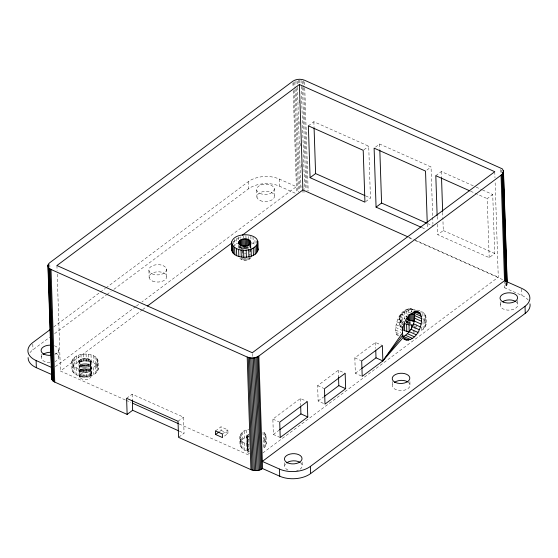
<?xml version="1.0" encoding="UTF-8"?>
<svg xmlns="http://www.w3.org/2000/svg" width="558" height="558" viewBox="0 0 558 558"><rect width="100%" height="100%" fill="white"/><g stroke="black" fill="none" stroke-linecap="round" stroke-linejoin="round"><path stroke-width="0.42" stroke-dasharray="2.79 2.09" d="M397.415 335.79C391.542 326.409 401.948 302.785 414.775 310.276M528.252 300.12A21.999 12.799 -1.9 0 0 521.89 295.433L504.76 287.844L506.824 285.452L507.041 282.962M71.78 361.354C73.496 355.502 80.743 354.044 86.078 354.065C89.203 354.204 92.37 354.888 95.034 356.59C99.589 359.185 97.803 365.037 98.299 369.284C96.583 375.136 89.336 376.594 84 376.573C80.875 376.434 77.708 375.75 75.044 374.055C70.489 371.461 72.275 365.602 71.78 361.354C73.503 372.925 96.834 372.186 98.041 360.628M78.901 361.57C80.708 357.183 88.917 356.911 90.933 361.235L91.407 375.534C90.738 380.661 81.328 381.03 79.382 376.559L78.901 361.57C79.689 366.871 90.382 366.529 90.933 361.235M249.175 444.168C237.248 443.84 237.178 430.378 248.924 429.465M249.161 436.621C237.415 437.528 237.485 450.99 249.412 451.324M249.091 439.544C246.273 438.797 246.245 434.968 248.994 434.096M249.566 453.842C246.748 453.096 246.72 449.267 249.468 448.402M265.999 435.596L265.545 438.588L263.16 441.301L263.397 448.451C267.142 446.288 267.101 440.708 263.23 438.707L262.992 431.557C267.547 434.152 265.761 440.004 266.257 444.252M404.424 323.563C392.246 317.934 405.84 307.946 413.848 309.711C418.388 309.948 424.324 311.343 425.803 316.274C427.449 322.294 426.173 329.659 419.26 331.145M404.215 311.692L404.452 318.841C400.728 320.257 397.931 325.307 401.355 328.488L401.118 321.338M98.299 369.284C96.583 357.713 73.251 358.452 72.045 370.017M251.009 257.587C248.477 261.053 242.137 261.263 239.438 257.915M406.887 316.532L407.326 315.884M423.208 329.136L422.971 321.987L425.349 319.274L425.803 316.274M418.521 333.21L418.967 332.554M91.407 375.534C89.468 371.056 80.052 371.433 79.382 376.559M233.272 246.28L237.917 243.274M308.365 125.843L313.875 121.728L368.719 146.203L370.442 198.048L364.932 202.163M53.673 326.974L99.715 292.601M100.412 292.078L105.302 288.43M105.999 287.914L248.31 181.65A21.999 12.806 -1.9 0 1 279.23 179.02L296.368 186.665L141.969 301.941M29.999 352.677A21.999 12.806 -1.9 0 1 32.985 349.754L49.725 337.255M54.607 333.607L106.236 295.063M106.934 294.54L111.119 291.416M113.909 289.33L248.547 188.806A21.999 12.806 -1.9 0 1 279.467 186.17L295.824 193.473M55.34 366.62L135.685 306.635M136.382 306.119L139.179 304.026M125.292 399.953L60.424 371.007L141.948 310.136M142.646 309.62L146.126 307.019M233.223 241.991L240.882 236.271M363.9 149.809L368.719 146.203M375.492 147.117L379.621 144.027L431.041 166.975L432.68 216.427M426.905 170.064L431.041 166.975M126.603 398.307L132.113 394.192L183.526 417.147L184.063 433.231L178.553 437.346M435.812 175.679L441.322 171.564L475.332 186.749M178.016 421.262L183.526 417.147M482.454 189.929L492.735 194.519L494.695 253.506L489.185 257.622L437.765 234.674L443.275 230.559L442.85 217.543M489.185 257.622L487.225 198.634L492.735 194.519M215.486 430.936L220.996 426.821L227.852 429.883L227.971 433.461L222.461 437.577M219.733 431.425L221.114 430.399L220.996 426.821M222.342 433.998L227.852 429.883M280.228 437.535L273.371 434.473L272.862 419.1L300.413 398.524L307.27 401.586M323.48 403.42L318.144 401.042L317.635 385.669L338.301 370.24L345.158 373.302M361.438 375.987L355.341 373.267L354.832 357.894L375.499 342.466L382.356 345.528M273.371 434.473L278.881 430.358M318.144 401.042L323.654 396.926M355.341 373.267L360.852 369.159M262.776 453.012L498.273 277.18L495.092 181.217M302.157 191.924L304.745 191.945M244.55 253.241L245.736 253.206M251.791 242.89L255.083 244.418L254.894 238.859M476.127 187.104L481.666 189.574M470.617 191.22L487.225 198.634M365.671 195.921L370.442 198.048M427.456 223.5L432.994 225.969M443.275 230.559L494.695 253.506M421.946 227.608L425.9 229.38M408.526 237.122L413.29 239.249M414.085 239.598L498.273 277.18M409.112 237.847L412.292 239.27M415.466 240.686L502.842 279.684M410.214 308.448L414.782 310.492M408.505 308.539L413.08 310.576M406.677 309.181L412.006 311.559M404.787 310.339L411.644 313.401M402.911 311.985L409.007 314.705M401.125 314.049L407.221 316.77M399.5 316.449L406.35 319.511M398.084 319.099L404.18 321.82M396.954 321.889L403.804 324.951M396.131 324.721L401.467 327.1M395.664 327.476L402.513 330.538M395.559 330.057L400.888 332.435M395.824 332.359L400.393 334.402M396.452 334.298L399.493 335.658M354.832 357.894L361.689 360.956M317.635 385.669L323.731 388.389M272.862 419.1L278.958 421.82M221.114 430.399L227.971 433.461M126.08 400.309L130.83 402.43M179.076 423.961L249.475 455.384M179.313 431.118L184.063 433.231M411.727 308.916L412.99 309.913M426.068 324.93L425.51 321.966L423.041 319.385L422.804 312.236M249.838 254.364L250.507 254.922M521.688 289.128L521.89 295.433M517.664 300.337L517.796 304.284M507.062 282.871L507.117 284.608M506.741 282.857L506.824 285.452M506.211 282.822L506.329 286.289M505.485 282.76L505.625 287.091M501.684 170.016L501.768 172.617M500.749 169.506L500.868 172.973M504.523 280.695L504.76 287.844M500.177 301.829L500.31 305.777M494.779 171.711L494.974 177.758M441.322 171.564L441.497 176.774M442.675 212.34L442.815 216.678M437.165 216.455L437.305 220.794M437.423 224.26L437.765 234.674M432.708 217.292L432.938 224.232M427.282 224.009L427.428 228.348M425.273 314.817L425.587 326.423M424.261 313.45L424.499 320.599M424.387 320.69L424.624 327.846M420.955 311.224L421.004 312.815M421.29 327.072L421.395 330.252M416.645 324.637L416.721 327.023M415.787 326.311L415.898 329.673M414.671 325.76L414.894 332.491M413.645 330.134L413.729 332.659M411.26 309.788L411.344 312.166M410.032 321.938L410.144 325.307M409.921 321.422L410.004 323.947M408.728 310.15L408.861 314.119M409.028 321.513L409.112 324.031M408.958 321.903L409.014 323.591M408.17 321.178L408.191 323.968M409.9 381.567L410.004 384.72M407.493 320.934L407.577 323.452M407.438 320.885L407.521 323.41M407.026 320.738L407.11 323.263M407.005 321.101L407.061 322.782M406.775 320.585L406.859 323.103M406.35 310.792L406.587 317.941M406.761 320.431L406.845 322.956M402.402 312.808L402.639 319.957M402.576 322.552L402.625 324.142M400.993 314.098L401.23 321.248M400.023 315.514L400.26 322.663M400.1 319.978L400.337 327.127M399.549 317.007L399.807 325.663M392.365 381.484L392.518 386.213M379.621 144.027L379.796 149.23M375.499 342.466L375.694 348.443M338.301 370.24L338.525 377.075M313.875 121.728L314.049 126.91M304.556 81.935L304.731 87.139M304.759 88.004L308.183 191.094M303.454 80.673L303.657 86.734M303.685 87.599L307.102 190.696M302.31 81.238L302.485 86.434M302.513 87.306L305.903 189.532M301.034 80.192L301.208 85.388M301.236 86.253L304.654 189.343M299.751 80.122L299.862 83.588M298.453 80.171L298.565 83.637M299.109 100.098L299.228 103.558M299.827 121.756L299.918 124.35M300.546 143.413L300.636 146.008M301.236 164.198L301.327 166.8M301.955 185.856L302.017 187.593M297.205 81.21L297.379 86.406M297.407 87.271L300.797 189.497M295.956 80.624L296.096 84.956M296.214 88.422L299.604 190.648M294.847 81.88L295.043 87.941M295.07 88.806L298.495 191.896M293.815 82.361L293.961 86.692M294.073 90.159L297.47 192.384M292.922 82.926L293.069 87.25M293.18 90.71L296.549 192.231M300.413 398.524L300.643 405.359M302.115 462.01L302.22 465.198M279.23 179.02L279.467 186.17M284.594 462.708L284.726 466.683M274.194 188.555L274.431 195.712M265.469 434.131L265.782 445.744M256.708 190.048L256.945 197.204M264.45 432.764L264.687 439.92M264.576 440.011L264.813 447.16M256.38 240.868L256.464 243.246M253.025 237.052L253.234 243.407M250.856 236.271L250.988 240.247M250.835 245.129L250.94 247.801M250.64 245.45L250.723 247.975M250.619 245.813L250.675 247.494M248.31 181.65L248.547 188.806M250.2 245.666L250.284 248.191M250.312 249.028L250.396 251.553M250.151 245.618L250.235 248.143M250.263 248.987L250.403 253.192M249.447 244.53L249.81 255.466M249.838 256.31L249.921 258.828M248.484 236.557L248.561 238.943M252.335 353.605L252.453 357.064M248.673 246.727L248.729 248.408M249.035 257.663L249.091 259.344M247.78 246.81L247.864 249.335M247.633 245.45L247.745 248.819M248.052 258.075L248.108 259.756M246.678 246.58L246.762 249.105M246.545 245.75L246.657 249.112M246.964 258.368L247.02 260.049M245.918 235.539L245.994 237.924M245.541 247.32L245.597 249.001M245.387 245.918L245.499 249.28M245.778 257.691L245.862 260.216M244.327 246.51L244.411 249.035M244.202 245.945L244.313 249.314M244.592 257.726L244.676 260.251M243.33 235.615L243.407 237.994M243.197 247.522L243.253 249.203M243.037 245.848L243.149 249.21M243.455 258.466L243.511 260.147M242.102 247.815L242.186 250.34M242.214 251.177L242.298 253.702M241.991 247.292L242.046 248.98M242.074 249.817L242.27 255.704M242.298 256.547L242.409 259.909M248.164 434.612L248.722 453.375M247.515 435.198L247.989 449.504M240.826 236.773L240.882 238.357M247.578 438.518L248.052 452.824M241.07 246.538L241.154 249.063M241 246.936L241.056 248.624M241.363 257.873L241.419 259.554M247.075 435.854L247.55 450.153M247.11 437.897L247.585 452.196M246.852 436.537L247.334 450.836M246.545 430.113L247.34 451.527M240.212 246.211L240.268 247.891M246.776 443.659L247.013 450.808M240.149 246.476L240.205 248.157M239.48 245.918L239.619 248.484M239.019 245.29L239.131 248.659M238.803 245.464L238.901 248.136M238.447 237.415L238.524 239.8M244.404 431.006L244.641 438.156M244.613 442.885L244.85 450.034M236.313 238.308L236.494 243.874M242.597 432.122L242.835 439.272M242.765 441.873L243.002 449.023M241.182 433.413L241.419 440.562M241.307 440.66L241.544 447.809M234.499 239.424L234.688 244.99M240.219 434.835L240.456 441.985M240.296 439.292L240.533 446.442M239.738 436.328L240.003 444.984M233.111 241.516L233.188 243.895M166.41 269.033L166.647 276.182M148.923 270.525L149.16 277.675M132.113 394.192L132.302 399.884M97.511 359.164L97.748 366.313M97.587 363.621L97.824 370.777M96.492 357.797L96.729 364.953M96.618 365.044L96.855 372.193M95.034 356.59L95.272 363.739M95.202 366.334L95.439 373.483M93.186 355.572L93.423 362.721M93.395 367.45L93.632 374.599M91.024 354.797L91.261 361.947M90.947 361.926L91.421 376.225M90.689 360.559L91.163 374.864M90.724 362.609L91.198 376.908M90.229 359.938L90.703 374.237M90.284 363.258L90.759 377.557M89.559 359.38L90.11 378.15M88.624 354.288L88.862 361.438M88.708 358.92L89.182 373.218M88.806 364.36L89.28 378.659M87.718 358.557L88.192 372.863M87.829 364.772L88.303 379.07M86.616 358.327L87.09 372.625M86.734 365.065L87.208 379.363M86.078 354.065L86.316 361.214M86.35 369.354L86.588 376.504M85.451 358.222L85.925 372.528M85.576 365.232L86.051 379.531M84.265 358.257L84.739 372.556M84.391 365.267L84.865 379.566M83.498 354.135L83.735 361.284M83.763 369.424L84 376.573M83.107 358.424L83.581 372.723M83.226 365.162L83.7 379.461M82.019 358.717L82.493 373.023M82.124 364.932L82.598 379.231M80.966 354.497L81.203 361.647M81.036 359.129L81.51 373.428M81.133 364.576L81.608 378.875M80.206 359.638L80.68 373.944M80.289 364.109L80.764 378.408M79.557 360.231L80.094 377.857M79.117 360.887L79.627 377.229M78.587 355.139L78.824 362.295M78.817 368.692L79.055 375.841M76.446 356.039L76.683 363.188M76.655 367.917L76.892 375.067M74.639 357.155L74.877 364.304M74.807 366.899L75.044 374.055M73.224 358.445L73.461 365.595M73.349 365.692L73.586 372.842M72.261 359.868L72.575 371.475M56.93 265.538L57.097 270.721M57.216 274.18L60.424 371.007M58.681 350.145L58.918 357.294M49.802 264.45L49.892 267.045M41.222 354.337L41.327 357.511M32.796 344.188L32.985 349.754M54.405 345.758A8.795 5.12 -1.9 0 1 54.81 354.393M55.284 353.144A8.795 5.12 -1.9 0 1 55.047 361.542M49.976 362.533A8.795 5.12 -1.9 0 1 41.662 356.185M300.567 462.756A8.795 5.12 -1.9 0 1 296.654 470.645M287.963 470.052A8.795 5.12 -1.9 0 1 285.424 464.047M516.15 301.85A8.795 5.12 -1.9 0 1 514.846 308.755A8.795 5.12 -1.9 0 1 502.967 308.86A8.795 5.12 -1.9 0 1 502.2 301.969M408.358 382.286A8.795 5.12 -1.9 0 1 402.213 390.537A8.795 5.12 -1.9 0 1 393.216 383.576M259.937 193.417A8.795 5.12 -1.9 0 0 274.145 189.894A8.795 5.12 -1.9 0 0 262.267 184.593A8.795 5.12 -1.9 0 0 259.937 193.417M260.174 200.573A8.795 5.12 -1.9 0 0 274.383 197.051A8.795 5.12 -1.9 0 0 262.504 191.75A8.795 5.12 -1.9 0 0 260.174 200.573M152.16 273.894A8.795 5.12 -1.9 0 0 166.361 270.372A8.795 5.12 -1.9 0 0 154.482 265.071A8.795 5.12 -1.9 0 0 152.16 273.894M152.397 281.044A8.795 5.12 -1.9 0 0 166.598 277.521A8.795 5.12 -1.9 0 0 154.726 272.22A8.795 5.12 -1.9 0 0 152.397 281.044"/><path stroke-width="0.84" d="M405.533 339.857C396.836 332.714 408.442 306.537 419.846 312.975C425.433 322.015 416.275 344.007 404.006 339.173M402.506 336.955C411.49 332.812 416.721 320.885 413.952 311.413M503.469 171.146L502.612 173.657L501.049 175.205L258.835 356.046C255.473 358.313 250.926 358.543 247.201 357.036L51.015 269.472C47.967 268.649 46.746 264.429 49.746 262.72L292.866 81.196C296.235 78.929 300.783 78.706 304.501 80.206L502.381 168.886L503.469 171.146L507.138 282.034M231.591 242.039C233.307 236.18 240.554 234.73 245.89 234.744C249.014 234.883 252.181 235.567 254.846 237.269C259.4 239.863 257.615 245.722 258.11 249.963C256.394 255.822 249.147 257.273 243.811 257.259C240.686 257.119 237.52 256.436 234.855 254.734C230.301 252.139 232.086 246.287 231.591 242.039C233.307 253.604 256.638 252.865 257.845 241.307M250.744 241.914C250.186 247.215 239.494 247.55 238.705 242.249C240.651 237.08 252.153 237.708 250.828 244.439M52.201 376.678C50.708 378.819 52.654 381.337 54.747 382.09L127.133 414.399L132.644 410.283L132.33 400.693M402.409 333.112L382.865 360.9L362.198 376.329L361.689 360.956L382.356 345.528L382.865 360.9L376.008 357.838L361.542 368.643M402.681 335.421L382.865 360.9L403.301 337.353M299.395 84.502L56.93 265.538L252.307 352.74L494.779 171.711L299.395 84.502L302.896 189.971L242.277 235.232M50.185 329.583L32.748 342.605A21.999 12.806 -1.9 0 0 36.11 360.538L36.347 367.687L51.922 374.641M310.088 177.681L308.365 125.843L363.209 150.318L364.932 202.163L310.088 177.681L315.598 173.566L314.077 127.775M147.521 305.979L231.828 243.03M421.157 227.259L376.071 207.137L381.581 203.021L379.824 150.102M215.604 434.515L215.486 430.936L222.342 433.998L222.461 437.577L215.604 434.515L219.05 431.941M279.572 429.841L300.922 413.897L300.671 406.21M324.344 396.41L338.811 385.613L338.525 377.075M307.779 416.959L280.228 437.535L279.718 422.155L307.27 401.586L307.779 416.959L300.922 413.897M345.667 388.675L325 404.104L324.491 388.731L345.158 373.302L345.667 388.675L338.811 385.613M504.523 280.695L262.33 461.417L279.467 469.062A21.999 12.799 -1.9 0 0 310.381 466.425L525.022 306.272A21.999 12.799 -1.9 0 0 521.66 288.34L504.523 280.695L501.049 175.205M127.133 414.399L126.603 398.307L178.016 421.262L178.553 437.346L250.94 469.655C254.643 471.119 259.296 471.015 262.567 468.567L279.704 476.211A21.999 12.799 -1.9 0 0 310.618 473.582L525.252 313.359A21.999 12.799 -1.9 0 0 529.974 303.852M414.636 321.548L414.385 313.98L410.876 314.077L411.1 320.801M414.503 320.717L409.893 320.578L406.921 318.576M408.986 324.854L409.223 332.003L404.662 330.72L404.424 323.563L408.986 324.854L413.255 325.028M469.822 190.864L435.812 175.679L437.137 215.59M315.598 173.566L364.876 195.565M381.581 203.021L426.668 223.144M302.896 189.971L407.731 236.766M416.296 310.952L418.584 311.978M415.271 310.939L419.846 312.975M414.713 311.755L420.809 314.475M414.58 313.352L421.43 316.414M414.845 315.654L421.702 318.716M414.74 318.234L421.597 321.296M414.266 320.99L421.123 324.052M413.45 323.821L420.307 326.883M412.313 326.611L419.17 329.673M410.904 329.262L417.761 332.317M409.272 331.661L416.129 334.723M407.486 333.726L414.343 336.781M405.617 335.365L412.474 338.427M403.727 336.53L410.583 339.592M403.42 337.848L408.749 340.234M403.999 338.957L407.04 340.317M132.406 403.134L178.288 423.613M36.11 360.538L51.685 367.492M132.644 410.283L178.525 430.762M404.662 330.72L402.813 329.701L402.709 326.528M257.552 246.999L258.11 249.963M525.022 306.272L525.252 313.359M503.316 170.336L507.013 282.097M503.107 172.827L506.713 281.985M503.037 172.178L503.156 175.644M503.581 188.639L503.7 192.105M504.16 205.965L504.244 208.566M504.704 222.426L504.816 225.892M505.276 239.752L505.36 242.353M505.82 256.213L505.939 259.679M506.392 273.539L506.483 276.14M502.612 173.657L506.183 281.957M501.921 174.459L505.457 281.895M441.524 177.639L442.647 211.475M427.226 222.272L425.531 171.09L374.111 148.142L376.071 207.137M413.22 313.875L413.471 321.443M412.034 313.91L412.285 321.478M411.525 325.077L411.637 328.257M409.781 314.37L410.004 321.101M408.833 315.619L409 320.669M408.031 316.972L408.142 320.341M407.382 317.565L407.438 319.246M406.587 324.344L406.824 331.494M375.75 350.152L376.008 357.838M310.381 466.425L310.618 473.582M279.467 469.062L279.704 476.211M257.391 244.306L257.629 251.456M256.429 245.722L256.666 252.879M258.835 356.046L262.567 468.567M255.013 247.02L255.25 254.169M257.942 356.618L261.674 469.229M256.917 357.099L260.649 469.717M253.206 248.136L253.444 255.285M255.78 357.49L259.512 470.108M251.065 249.028L251.302 256.178M254.56 357.769L258.291 470.387M250.5 241.244L250.584 243.769M250.033 240.617L250.172 244.822M249.363 240.066L249.531 245.108M253.283 357.943L257.015 470.561M248.519 239.598L248.715 245.485M248.687 249.67L248.924 256.82M251.986 357.992L255.717 470.603M247.529 239.243L247.752 245.973M250.695 357.922L254.434 470.54M246.427 239.005L246.65 245.736M246.155 250.04L246.392 257.189M249.447 357.741L253.186 470.352M245.262 238.908L245.513 246.476M248.275 357.441L252.014 470.052M244.076 238.943L244.327 246.51M243.574 250.11L243.811 257.259M247.201 357.036L250.94 469.655M242.918 239.103L243.169 246.678M241.823 239.403L242.046 246.134M240.847 239.814L241.042 245.701M241.028 249.886L241.265 257.036M240.017 240.324L240.184 245.374M239.368 240.916L239.48 244.278M238.929 241.565L239.012 244.09M238.705 242.249L238.761 243.93M238.629 249.377L238.866 256.527M236.466 248.596L236.704 255.752M234.618 247.585L234.855 254.734M233.16 246.371L233.397 253.52M232.142 245.011L232.379 252.16M51.015 269.472L54.747 382.09M50.067 268.97L53.812 381.588M49.271 268.391L53.017 381.009M48.651 267.742L52.389 380.361M48.1 264.792L51.957 379.656M47.932 265.545L51.706 378.917M231.828 249.189L231.849 250.695M36.347 367.687A21.999 12.806 -1.9 0 1 28.137 357.594M51.273 355.279A8.795 5.12 -1.9 0 1 41.111 350.808A8.795 5.12 -1.9 0 1 50.025 345.123M43.001 354.553A8.795 5.12 -1.9 0 1 50.262 352.279M286.617 462.882A8.795 5.12 -1.9 0 1 300.092 462.422M502.702 301.627A8.795 5.12 -1.9 0 1 515.669 301.515M394.408 382.411A8.795 5.12 -1.9 0 1 407.884 381.951M503.309 302.038A8.795 5.12 -1.9 0 0 517.51 298.516A8.795 5.12 -1.9 0 0 505.639 293.222A8.795 5.12 -1.9 0 0 503.309 302.038M287.726 462.896A8.795 5.12 -1.9 0 0 301.927 459.374A8.795 5.12 -1.9 0 0 290.055 454.079A8.795 5.12 -1.9 0 0 287.726 462.896M395.517 382.488A8.795 5.12 -1.9 0 0 409.718 378.973A8.795 5.12 -1.9 0 0 397.847 373.672A8.795 5.12 -1.9 0 0 395.517 382.488"/></g></svg>
